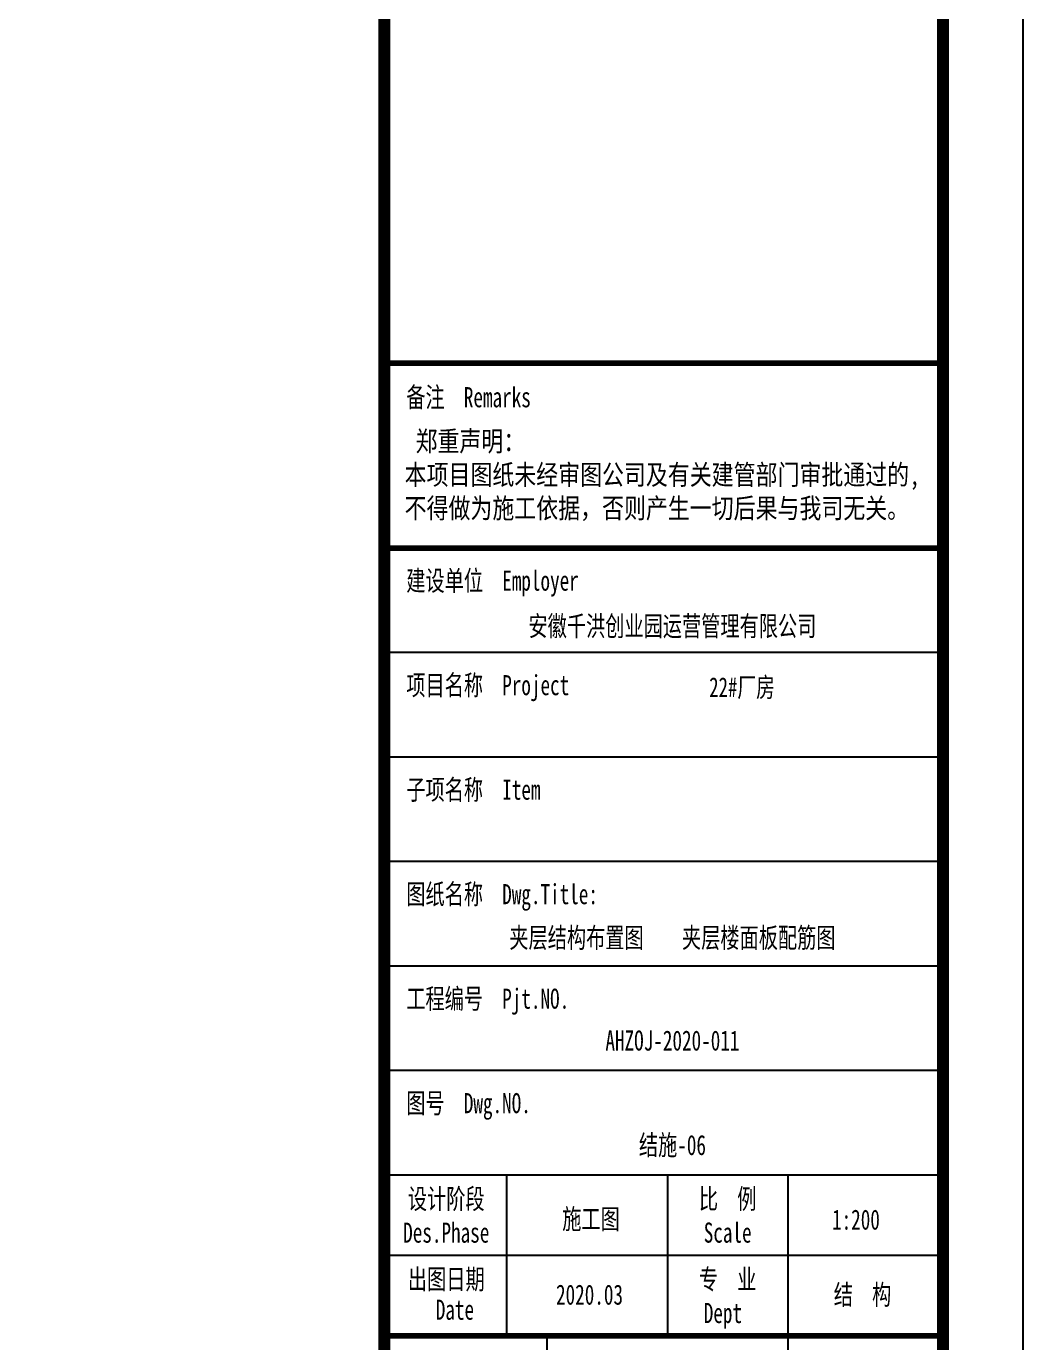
# Model space of a CAD drawing. Extents: x 180850 to 1399066, y 48356 to 327880.
# Drawn here: x 653945 to 671607, y 155493 to 178832 of the extents above; entities that cross this region are included whole.
import ezdxf
from ezdxf.enums import TextEntityAlignment as Align

# ---------------------------------------------------------------- set-up
doc = ezdxf.new("R2010")
doc.units = 0
doc.header["$LTSCALE"] = 1000
doc.layers.add('PUB_TITLE', color=4, linetype='Continuous')
doc.styles.add('_gyy_title_ST', font='', dxfattribs={"width": 0.8})
doc.styles.get('_gyy_title_ST').set_extended_font_data('SimSun')

msp = doc.modelspace()

# ---------------------------------------------------------------- linework, layer by layer
at = {"layer": 'PUB_TITLE'}
for p, q in [((670297.4, 172859.83), (660319.92, 172859.83)), ((670297.4, 167728.55), (660319.92, 167728.55)), ((670297.4, 165875.59), (660319.92, 165875.59)), ((670297.4, 164022.63), (660319.92, 164022.63)), ((670297.4, 162169.67), (660319.92, 162169.67)), ((670297.4, 160316.71), (660319.92, 160316.71)), ((670297.4, 158463.75), (660319.92, 158463.75)), ((662457.95, 158463.75), (662457.95, 155613.04)), ((665308.66, 158463.75), (665308.66, 155613.04)), ((667446.69, 158463.75), (667446.69, 145635.56)), ((670297.4, 157038.4), (660319.92, 157038.4)), ((663170.63, 155613.04), (663170.63, 145635.56))]:
    msp.add_line(p, q, dxfattribs=at)
msp.add_lwpolyline([(552677.75, 220381.89), (671606.93, 220381.89), (671606.93, 136381.97), (552677.75, 136381.97)], close=True, dxfattribs=at)
at = {"layer": 'PUB_TITLE', "const_width": 212.12}
for points in [[(556213.1, 137796.11), (556213.1, 218967.75), (670192.79, 218967.75), (670192.79, 137796.11)], [(660293.81, 218967.75), (670192.79, 218967.75), (670192.79, 137796.11), (660293.81, 137796.11)]]:
    msp.add_lwpolyline(points, close=True, dxfattribs=at)
at = {"layer": 'PUB_TITLE', "const_width": 99.77}
for points in [[(660319.92, 172859.83), (670297.4, 172859.83)], [(660319.92, 169581.51), (670297.4, 169581.51)], [(660319.92, 155613.04), (670297.4, 155613.04)]]:
    msp.add_lwpolyline(points, dxfattribs=at)

# ---------------------------------------------------------------- texts
at = {"layer": 'PUB_TITLE', "style": '_gyy_title_ST', "width": 0.7}
for s, height, p in [('备注  Remarks', 356.3382, (660680.6, 172078.36)), ('建设单位  Employer', 356.3382, (660680.6, 168826.07)), ('项目名称  Project', 356.3382, (660680.6, 166973.11)), ('子项名称  Item', 356.338, (660680.6, 165120.15)), ('图纸名称  Dwg.Title:', 356.3382, (660680.6, 163267.19)), ('工程编号  Pjt.NO.', 356.3382, (660680.6, 161414.23)), ('图号  Dwg.NO.', 356.3382, (660680.6, 159561.27))]:
    msp.add_text(s, height=height, dxfattribs=at).set_placement(p)
at = {"layer": 'PUB_TITLE', "color": 2, "style": '_gyy_title_ST', "width": 0.7}
msp.add_text('安徽千洪创业园运营管理有限公司', height=356.3382, dxfattribs=at).set_placement((665398.4, 168021.53), align=Align.CENTER)
msp.add_text('22#厂房', height=349.176, dxfattribs=at).set_placement((666633.35, 167121.81), align=Align.MIDDLE)
at = {"layer": 'PUB_TITLE', "color": 6, "style": '_gyy_title_ST', "width": 0.7}
for s, p in [('夹层结构布置图    夹层楼面板配筋图', (665398.4, 162495.55)), ('AHZOJ-2020-011', (665398.4, 160671.89))]:
    msp.add_text(s, height=356.3382, dxfattribs=at).set_placement(p, align=Align.CENTER)
at = {"layer": 'PUB_TITLE', "color": 7, "style": '_gyy_title_ST', "width": 0.7}
for s, height, p in [('结施-06', 356.339, (665398.4, 158818.93)), ('施工图', 356.338, (663955.06, 157508.11)), ('1:200', 356.338, (668651.67, 157496.83)), ('2020.03', 356.338, (663928.7, 156166.59)), ('结  构', 356.338, (668768.22, 156166.59))]:
    msp.add_text(s, height=height, dxfattribs=at).set_placement(p, align=Align.CENTER)
at = {"layer": 'PUB_TITLE', "style": '_gyy_title_ST', "width": 0.7}
for s, p in [('设计阶段', (661388.94, 157865.1)), ('比  例', (666377.68, 157865.1)), ('Des.Phase', (661388.94, 157266.47)), ('Scale', (666377.68, 157266.47)), ('出图日期', (661388.94, 156439.75)), ('专  业', (666377.68, 156439.75)), ('Date', (661542.25, 155899.51)), ('Dept ', (666377.68, 155841.1))]:
    msp.add_text(s, height=356.338, dxfattribs=at).set_placement(p, align=Align.CENTER)
at = {"layer": 'PUB_TITLE', "insert": (660650.81, 171654.81), "char_height": 356.3382, "width": 11402.833, "attachment_point": 1, "style": '_gyy_title_ST'}
msp.add_mtext(' 郑重声明：\\P本项目图纸未经审图公司及有关建管部门审批通过的,\\P不得做为施工依据，否则产生一切后果与我司无关。', dxfattribs=at)

doc.saveas('drawing.dxf')
